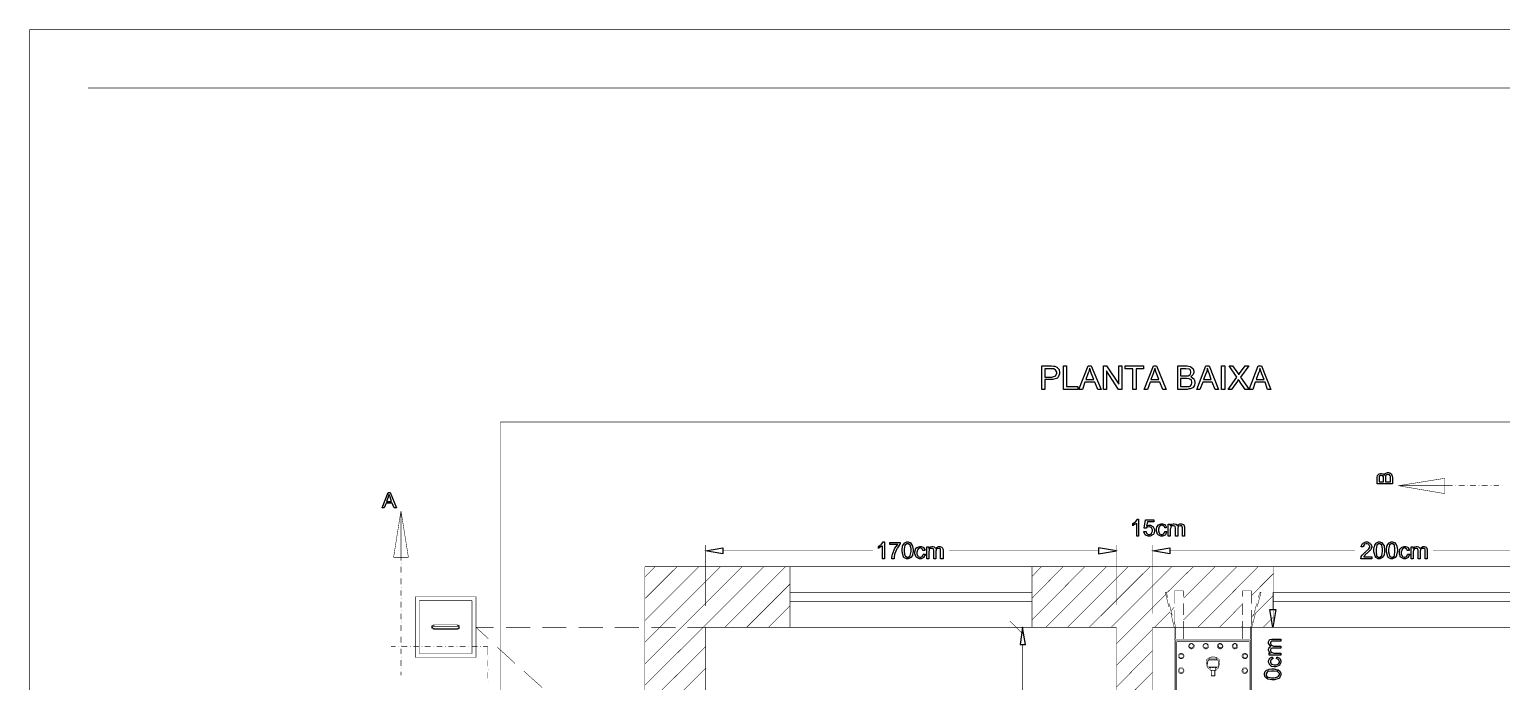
# Model space of a CAD drawing. Extents: x 0 to 210, y 0 to 297.
# Drawn here: x 0 to 126.5, y 240.9 to 296.9 of the extents above; entities that cross this region are included whole.
import ezdxf

# ---------------------------------------------------------------- set-up
doc = ezdxf.new("R2010")
doc.units = 0
doc.header["$MEASUREMENT"] = 0
for name, color, linetype in [('C00-00-00-BLACK', 7, 'Continuous'), ('C00-00-FF', 5, 'Continuous'), ('C00-7E-FF', 150, 'Continuous'), ('CFF-00-00', 1, 'Continuous'), ('CFF-7E-00', 30, 'Continuous')]:
    doc.layers.add(name, color=color, linetype=linetype)

msp = doc.modelspace()

# ---------------------------------------------------------------- linework, layer by layer
at = {"layer": 'C00-00-00-BLACK', "const_width": 0.0423}
msp.add_lwpolyline([(0.0427, -0.3886), (210.36, -0.3886), (210.36, 296.883), (0.0427, 296.883), (0.0427, -0.3886)], close=True, dxfattribs=at)
at = {"layer": 'C00-00-00-BLACK'}
for points in [[(86.9844, 265.984), (86.9844, 268.017), (87.7492, 268.017), (87.8223, 268.017), (87.9891, 267.975), (88.0456, 267.975), (88.1091, 267.975), (88.277, 267.902), (88.2992, 267.891), (88.3087, 267.881), (88.4576, 267.7), (88.4686, 267.678), (88.4784, 267.658), (88.5112, 267.481), (88.5112, 267.422), (88.5112, 267.317), (88.3737, 267.031), (88.3419, 266.999), (88.3197, 266.967), (87.8914, 266.829), (87.7492, 266.829), (87.2409, 266.829), (87.2409, 265.984), (86.9844, 265.984)], [(87.2409, 267.042), (87.7492, 267.042), (87.8445, 267.042), (88.1077, 267.116), (88.1295, 267.126), (88.1503, 267.148), (88.2565, 267.354), (88.2565, 267.422), (88.2565, 267.476), (88.1821, 267.615), (88.1726, 267.637), (88.1613, 267.648), (88.0237, 267.754), (88.0029, 267.764), (87.9394, 267.764), (87.7962, 267.764), (87.7492, 267.764), (87.2409, 267.764), (87.2409, 267.042)], [(88.8517, 265.984), (88.8517, 268.017), (89.1067, 268.017), (89.1067, 266.237), (90.0825, 266.237), (90.0825, 265.984), (88.8517, 265.984)], [(90.1679, 265.984), (90.9712, 268.017), (91.2262, 268.017), (92.075, 265.984), (91.7787, 265.984), (91.525, 266.617), (90.6748, 266.617), (90.4642, 265.984), (90.1679, 265.984)], [(90.7602, 266.829), (91.4396, 266.829), (91.2262, 267.379), (91.2153, 267.422), (91.1091, 267.775), (91.0992, 267.807), (91.0883, 267.775), (90.9807, 267.454), (90.9712, 267.422), (90.7602, 266.829)], [(92.2874, 265.984), (92.2874, 268.017), (92.5407, 268.017), (93.6018, 266.449), (93.6018, 268.017), (93.8555, 268.017), (93.8555, 265.984), (93.5591, 265.984), (92.5407, 267.591), (92.5407, 265.984), (92.2874, 265.984)], [(94.7896, 265.984), (94.7896, 267.764), (94.1518, 267.764), (94.1518, 268.017), (95.7213, 268.017), (95.7213, 267.764), (95.086, 267.764), (95.086, 265.984), (94.7896, 265.984)], [(95.7654, 265.984), (96.5701, 268.017), (96.8237, 268.017), (97.6739, 265.984), (97.3776, 265.984), (97.1229, 266.617), (96.2738, 266.617), (96.0617, 265.984), (95.7654, 265.984)], [(96.3581, 266.829), (97.0386, 266.829), (96.8237, 267.379), (96.8128, 267.422), (96.7066, 267.775), (96.6971, 267.807), (96.6858, 267.775), (96.58, 267.454), (96.5701, 267.422), (96.3581, 266.829)], [(98.6497, 265.984), (98.6497, 268.017), (99.369, 268.017), (99.4639, 268.017), (99.7285, 267.944), (99.7507, 267.933), (99.7712, 267.924), (99.9518, 267.786), (99.9628, 267.764), (99.9726, 267.743), (100.047, 267.567), (100.047, 267.508), (100.047, 267.444), (99.9836, 267.275), (99.9628, 267.252), (99.9518, 267.232), (99.8142, 267.094), (99.7934, 267.083), (99.8142, 267.074), (100.036, 266.894), (100.047, 266.872), (100.068, 266.852), (100.134, 266.645), (100.134, 266.576), (100.134, 266.513), (100.102, 266.343), (100.093, 266.321), (100.08, 266.3), (99.9726, 266.164), (99.9628, 266.153), (99.9409, 266.132), (99.7285, 266.036), (99.7081, 266.025), (99.6336, 266.025), (99.4668, 265.984), (99.4117, 265.984), (98.6497, 265.984)], [(98.9044, 267.168), (99.3278, 267.168), (99.3909, 267.168), (99.5331, 267.168), (99.5811, 267.168), (99.6019, 267.179), (99.7398, 267.286), (99.7507, 267.295), (99.7603, 267.306), (99.7934, 267.426), (99.7934, 267.465), (99.7934, 267.509), (99.7603, 267.626), (99.7507, 267.637), (99.7398, 267.648), (99.6527, 267.721), (99.6237, 267.721), (99.6019, 267.732), (99.3634, 267.764), (99.2851, 267.764), (98.9044, 267.764), (98.9044, 267.168)], [(98.9044, 266.237), (99.4117, 266.237), (99.453, 266.237), (99.5482, 266.237), (99.5811, 266.237), (99.6227, 266.237), (99.7176, 266.28), (99.7507, 266.28), (99.7603, 266.291), (99.8238, 266.397), (99.8347, 266.407), (99.8442, 266.417), (99.8774, 266.537), (99.8774, 266.576), (99.8774, 266.63), (99.8347, 266.748), (99.8347, 266.787), (99.8238, 266.798), (99.7038, 266.872), (99.6654, 266.872), (99.6431, 266.883), (99.4364, 266.915), (99.369, 266.915), (98.9044, 266.915), (98.9044, 266.237)], [(100.303, 265.984), (101.065, 268.017), (101.362, 268.017), (102.169, 265.984), (101.873, 265.984), (101.618, 266.617), (100.812, 266.617), (100.558, 265.984), (100.303, 265.984)], [(100.855, 266.829), (101.534, 266.829), (101.362, 267.379), (101.34, 267.422), (101.202, 267.775), (101.192, 267.807), (101.192, 267.711), (101.118, 267.454), (101.108, 267.422), (100.855, 266.829)], [(102.405, 268.012), (102.701, 268.012), (102.701, 265.981), (102.405, 265.981), (102.405, 268.012)], [(102.975, 265.984), (103.737, 267.042), (103.061, 268.017), (103.357, 268.017), (103.737, 267.508), (103.758, 267.476), (103.896, 267.264), (103.907, 267.252), (103.916, 267.264), (104.023, 267.444), (104.033, 267.465), (104.461, 268.017), (104.757, 268.017), (104.033, 267.042), (104.798, 265.984), (104.461, 265.984), (103.95, 266.703), (103.95, 266.735), (103.875, 266.82), (103.866, 266.829), (103.855, 266.82), (103.78, 266.733), (103.78, 266.703), (103.271, 265.984), (102.975, 265.984)], [(104.798, 265.984), (105.561, 268.017), (105.859, 268.017), (106.664, 265.984), (106.368, 265.984), (106.156, 266.617), (105.307, 266.617), (105.095, 265.984), (104.798, 265.984)], [(105.391, 266.829), (106.072, 266.829), (105.859, 267.379), (105.838, 267.422), (105.73, 267.711), (105.73, 267.807), (105.719, 267.775), (105.613, 267.454), (105.603, 267.422), (105.391, 266.829)], [(117.096, 257.886), (115.781, 257.886), (115.781, 258.352), (115.781, 258.417), (115.813, 258.586), (115.824, 258.607), (115.834, 258.618), (115.943, 258.724), (115.954, 258.734), (115.963, 258.745), (116.083, 258.776), (116.123, 258.776), (116.164, 258.776), (116.282, 258.745), (116.292, 258.734), (116.302, 258.724), (116.377, 258.637), (116.377, 258.607), (116.386, 258.629), (116.493, 258.767), (116.503, 258.776), (116.524, 258.787), (116.667, 258.86), (116.716, 258.86), (116.757, 258.86), (116.852, 258.818), (116.885, 258.818), (116.895, 258.808), (116.982, 258.734), (117.012, 258.734), (117.012, 258.692), (117.055, 258.597), (117.055, 258.564), (117.064, 258.554), (117.096, 258.403), (117.096, 258.352), (117.096, 257.886)], [(116.334, 258.056), (116.334, 258.311), (116.334, 258.353), (116.334, 258.448), (116.334, 258.48), (116.323, 258.491), (116.268, 258.564), (116.25, 258.564), (116.239, 258.575), (116.152, 258.607), (116.123, 258.607), (116.101, 258.607), (116.053, 258.607), (116.038, 258.607), (116.027, 258.597), (115.954, 258.51), (115.954, 258.48), (115.954, 258.48), (115.954, 258.353), (115.954, 258.311), (115.954, 258.056), (116.334, 258.056)], [(116.928, 258.056), (116.928, 258.352), (116.928, 258.385), (116.928, 258.48), (116.928, 258.48), (116.928, 258.502), (116.895, 258.564), (116.885, 258.564), (116.885, 258.586), (116.842, 258.648), (116.842, 258.648), (116.811, 258.648), (116.739, 258.691), (116.716, 258.691), (116.684, 258.691), (116.612, 258.648), (116.589, 258.648), (116.578, 258.638), (116.503, 258.552), (116.503, 258.521), (116.503, 258.521), (116.503, 258.395), (116.503, 258.352), (116.503, 258.056), (116.928, 258.056)], [(30.3237, 255.809), (30.8322, 257.123), (31.0045, 257.123), (31.5543, 255.809), (31.3421, 255.809), (31.1726, 256.232), (30.6627, 256.232), (30.4932, 255.809), (30.3237, 255.809)], [(30.7055, 256.36), (31.1313, 256.36), (31.0045, 256.741), (30.9935, 256.763), (30.9163, 256.937), (30.9163, 256.994), (30.9053, 256.974), (30.8419, 256.763), (30.8322, 256.741), (30.7055, 256.36)]]:
    msp.add_lwpolyline(points, close=True, dxfattribs=at)
at = {"layer": 'C00-00-00-BLACK', "const_width": 0.0423}
for points in [[(40.4604, 263.183), (155.607, 263.183)], [(40.4604, 141.232), (40.4604, 263.183)], [(121.593, 258.352), (117.607, 257.718)], [(121.593, 258.352), (117.607, 257.718)], [(121.593, 257.718), (121.593, 258.352)], [(121.593, 258.352), (121.593, 257.037)], [(118.073, 257.718), (117.607, 257.718)], [(117.607, 257.718), (121.593, 257.037)], [(117.607, 257.718), (121.593, 257.037)], [(121.593, 257.718), (117.607, 257.718)], [(117.607, 257.718), (121.593, 257.718)], [(118.285, 257.718), (118.327, 257.718)], [(118.453, 257.718), (118.496, 257.718)], [(119.049, 257.718), (118.666, 257.718)], [(119.261, 257.718), (119.304, 257.718)], [(119.473, 257.718), (119.514, 257.718)], [(120.023, 257.718), (119.641, 257.718)], [(120.237, 257.718), (120.279, 257.718)], [(120.449, 257.718), (120.492, 257.718)], [(121.041, 257.718), (120.618, 257.718)], [(121.211, 257.718), (121.254, 257.718)], [(121.593, 257.037), (121.593, 257.718)], [(121.593, 257.718), (122.272, 257.718)], [(122.525, 257.718), (122.568, 257.718)], [(122.78, 257.718), (123.29, 257.718)], [(123.503, 257.718), (123.544, 257.718)], [(123.756, 257.718), (124.265, 257.718)], [(124.518, 257.718), (124.564, 257.718)], [(124.774, 257.718), (125.283, 257.718)], [(125.537, 257.718), (125.579, 257.718)], [(125.791, 257.718), (126.258, 257.718)], [(31.3008, 251.57), (31.9346, 255.556)], [(31.9346, 255.556), (31.3008, 251.57)], [(31.9346, 255.13), (31.9346, 255.556)], [(31.9346, 255.556), (32.5727, 251.57)], [(31.9346, 251.57), (31.9346, 255.556)], [(31.9346, 255.556), (31.9346, 251.57)], [(32.5727, 251.57), (31.9346, 255.556)], [(31.9346, 254.918), (31.9774, 254.918)], [(31.9346, 254.707), (31.9774, 254.707)], [(31.9346, 254.114), (31.9346, 254.537)], [(31.9346, 253.945), (31.9774, 253.945)], [(31.9346, 253.733), (31.9774, 253.733)], [(31.9346, 253.137), (31.9346, 253.521)], [(31.9346, 252.925), (31.9774, 252.925)], [(31.9346, 252.757), (31.9774, 252.757)], [(31.9346, 252.164), (31.9346, 252.545)], [(31.9346, 251.952), (31.9774, 251.952)], [(31.3008, 251.57), (31.9346, 251.57)], [(31.3008, 251.57), (32.5727, 251.57)], [(31.9346, 251.57), (32.5727, 251.57)], [(31.9346, 251.272), (31.9346, 251.57)], [(31.9346, 251.018), (31.9774, 251.018)], [(31.9346, 250.256), (31.9346, 250.764)], [(52.8877, 250.764), (143.222, 250.764)], [(52.8877, 229.952), (52.8877, 250.764)], [(52.8877, 249.876), (53.7767, 250.764)], [(52.8877, 248.01), (55.645, 250.764)], [(52.8877, 246.145), (57.5098, 250.764)], [(54.1595, 245.551), (59.3757, 250.764)], [(56.0257, 245.551), (61.2429, 250.764)], [(57.8915, 245.551), (63.1088, 250.764)], [(59.7588, 245.551), (64.9732, 250.764)], [(65.3549, 245.551), (65.3549, 250.764)], [(86.1385, 249.917), (86.9417, 250.764)], [(86.1385, 248.053), (88.8104, 250.764)], [(86.1385, 246.187), (90.6748, 250.764)], [(86.1385, 245.551), (86.1385, 250.764)], [(87.3263, 245.551), (92.5407, 250.764)], [(89.1907, 245.551), (94.4079, 250.764)], [(91.0565, 245.551), (96.2738, 250.764)], [(92.9238, 245.551), (98.1396, 250.764)], [(97.6739, 248.476), (100.004, 250.764)], [(99.1581, 248.053), (101.873, 250.764)], [(99.1581, 246.187), (103.737, 250.764)], [(100.389, 245.551), (105.561, 250.764)], [(106.875, 245.551), (106.875, 250.764)], [(31.9346, 250.002), (31.9774, 250.002)], [(31.9346, 249.238), (31.9346, 249.749)], [(61.6246, 245.551), (65.3549, 249.28)], [(105.011, 248.306), (106.875, 250.172)], [(31.9346, 248.984), (31.9774, 248.984)], [(31.9346, 248.263), (31.9346, 248.729)], [(31.9346, 248.01), (31.9774, 248.01)], [(38.3826, 248.179), (33.1652, 248.179)], [(33.1652, 242.965), (33.1652, 248.179)], [(33.5043, 243.305), (33.5043, 247.84)], [(38.0421, 247.84), (33.5043, 247.84)], [(38.0421, 243.305), (38.0421, 247.84)], [(38.3826, 242.965), (38.3826, 248.179)], [(65.3549, 248.559), (86.1385, 248.559)], [(93.3898, 244.153), (97.6313, 248.392)], [(97.8849, 247.333), (97.5886, 248.559)], [(97.6739, 248.559), (97.5886, 248.559)], [(97.8006, 248.095), (97.6739, 248.559)], [(98.3506, 247.587), (98.3506, 248.688)], [(98.3506, 248.688), (99.1581, 248.688)], [(99.1581, 248.179), (99.1581, 248.688)], [(104.203, 248.179), (104.203, 248.688)], [(104.203, 248.688), (105.011, 248.688)], [(105.011, 247.587), (105.011, 248.688)], [(105.35, 246.779), (106.875, 248.306)], [(105.476, 247.333), (105.815, 248.559)], [(105.561, 248.095), (105.73, 248.559)], [(105.73, 248.559), (105.815, 248.559)], [(106.875, 248.559), (127.659, 248.559)], [(31.9346, 247.245), (31.9346, 247.756)], [(31.9346, 246.991), (31.9774, 246.991)], [(31.9346, 246.229), (31.9346, 246.738)], [(63.4891, 245.551), (65.3549, 247.417)], [(65.3549, 247.756), (86.1385, 247.756)], [(96.6555, 245.551), (98.0115, 246.906)], [(98.1812, 246.568), (97.9276, 247.587)], [(98.3506, 245.551), (98.0542, 246.822)], [(98.0969, 246.991), (98.3506, 247.288)], [(98.3506, 245.933), (98.3506, 247.034)], [(99.1581, 246.61), (99.1581, 247.629)], [(102.253, 245.551), (104.203, 247.544)], [(104.203, 246.61), (104.203, 247.629)], [(105.011, 245.933), (105.011, 247.034)], [(105.011, 245.551), (105.35, 246.822)], [(105.011, 246.441), (105.18, 246.652)], [(105.18, 246.568), (105.434, 247.587)], [(106.875, 247.756), (127.659, 247.756)], [(31.9346, 246.017), (31.9774, 246.017)], [(31.9346, 245.252), (31.9346, 245.763)], [(34.6494, 245.721), (34.5653, 245.679)], [(34.5653, 245.679), (34.5653, 245.551)], [(34.5653, 245.551), (34.5653, 245.467)], [(34.5653, 245.467), (34.6494, 245.424)], [(34.6494, 245.679), (34.6081, 245.551)], [(34.6081, 245.551), (34.6494, 245.467)], [(34.7348, 245.763), (34.6494, 245.721)], [(34.7348, 245.721), (34.6494, 245.679)], [(34.6921, 245.637), (34.6494, 245.551)], [(34.6494, 245.551), (34.6921, 245.51)], [(34.6494, 245.467), (34.7348, 245.424)], [(34.6494, 245.424), (34.7348, 245.383)], [(34.7348, 245.637), (34.6921, 245.637)], [(34.6921, 245.51), (34.7348, 245.467)], [(36.8141, 245.763), (34.7348, 245.763)], [(34.8616, 245.637), (34.7348, 245.721)], [(36.8141, 245.637), (34.7348, 245.637)], [(34.7348, 245.424), (34.8616, 245.467)], [(36.8141, 245.467), (34.7348, 245.467)], [(34.7348, 245.383), (36.8141, 245.383)], [(36.8141, 245.721), (36.6847, 245.637)], [(36.6847, 245.467), (36.8141, 245.424)], [(36.8984, 245.721), (36.8141, 245.763)], [(36.8984, 245.679), (36.8141, 245.721)], [(36.8572, 245.637), (36.8141, 245.637)], [(36.8141, 245.467), (36.8572, 245.51)], [(36.8141, 245.424), (36.8984, 245.467)], [(36.8141, 245.383), (36.8984, 245.424)], [(36.8984, 245.551), (36.8572, 245.637)], [(36.8572, 245.51), (36.8984, 245.551)], [(36.9838, 245.679), (36.8984, 245.721)], [(36.9411, 245.551), (36.8984, 245.679)], [(36.8984, 245.467), (36.9411, 245.551)], [(36.8984, 245.424), (36.9838, 245.467)], [(36.9838, 245.551), (36.9838, 245.679)], [(36.9838, 245.467), (36.9838, 245.551)], [(52.8877, 244.279), (54.1595, 245.551)], [(52.8877, 242.413), (56.0257, 245.551)], [(52.8877, 240.59), (57.8915, 245.551)], [(58.1021, 245.551), (93.3898, 245.551)], [(58.1021, 245.551), (58.1021, 229.741)], [(65.3549, 245.551), (65.3976, 245.551)], [(93.3898, 229.868), (93.3898, 245.551)], [(93.3898, 242.287), (96.4861, 245.383)], [(96.4861, 229.825), (96.4861, 245.551)], [(96.4861, 245.551), (138.006, 245.551)], [(98.4772, 245.551), (98.3506, 246.06)], [(98.3506, 245.551), (98.3506, 235.421)], [(98.4772, 245.551), (98.4772, 244.533)], [(99.1581, 245.551), (99.1581, 246.102)], [(99.1581, 245.551), (99.1581, 244.533)], [(104.119, 245.551), (104.203, 245.679)], [(104.203, 245.551), (104.203, 246.102)], [(104.203, 245.551), (104.203, 244.533)], [(104.925, 245.551), (105.053, 246.06)], [(104.925, 245.551), (104.925, 244.533)], [(105.011, 245.551), (105.011, 235.421)], [(105.986, 245.551), (106.875, 246.441)], [(31.9346, 244.999), (31.9774, 244.999)], [(31.9346, 244.237), (31.9346, 244.745)], [(98.3506, 244.533), (105.011, 244.533)], [(98.4772, 244.449), (98.4772, 235.505)], [(98.4772, 244.449), (104.925, 244.449)], [(98.5629, 235.632), (98.5629, 244.322)], [(98.5629, 244.322), (104.798, 244.322)], [(99.6237, 244.067), (99.5811, 243.94)], [(99.8347, 244.153), (99.6237, 244.067)], [(99.7081, 244.153), (99.6237, 244.067)], [(99.6237, 244.067), (99.6237, 243.856)], [(99.6654, 244.026), (99.6237, 243.94)], [(99.7507, 244.11), (99.6654, 244.026)], [(99.8347, 244.194), (99.7081, 244.153)], [(99.8347, 244.153), (99.7507, 244.11)], [(99.9628, 244.153), (99.8347, 244.194)], [(100.004, 244.067), (99.8347, 244.153)], [(99.9201, 244.11), (99.8347, 244.153)], [(99.9628, 244.026), (99.9201, 244.11)], [(100.047, 244.067), (99.9628, 244.153)], [(100.004, 243.94), (99.9628, 244.026)], [(100.004, 243.856), (100.004, 244.067)], [(100.093, 243.94), (100.047, 244.067)], [(100.855, 244.067), (100.812, 243.94)], [(100.939, 244.153), (100.855, 244.067)], [(101.065, 244.153), (100.896, 244.067)], [(100.981, 244.11), (100.896, 244.026)], [(100.896, 244.067), (100.896, 243.856)], [(100.896, 244.026), (100.896, 243.94)], [(101.065, 244.194), (100.939, 244.153)], [(101.065, 244.153), (100.981, 244.11)], [(101.192, 244.153), (101.065, 244.194)], [(101.151, 244.11), (101.065, 244.153)], [(101.235, 244.067), (101.065, 244.153)], [(101.235, 244.026), (101.151, 244.11)], [(101.278, 244.067), (101.192, 244.153)], [(101.235, 243.856), (101.235, 244.067)], [(101.235, 243.94), (101.235, 244.026)], [(101.319, 243.94), (101.278, 244.067)], [(102.169, 244.153), (102.084, 244.067)], [(102.084, 244.067), (102.084, 243.94)], [(102.296, 244.153), (102.126, 244.067)], [(102.212, 244.153), (102.126, 243.983)], [(102.126, 244.067), (102.126, 243.856)], [(102.296, 244.194), (102.169, 244.153)], [(102.423, 244.067), (102.212, 244.153)], [(102.423, 244.153), (102.296, 244.194)], [(102.508, 244.067), (102.296, 244.153)], [(102.508, 244.067), (102.423, 244.153)], [(102.465, 244.026), (102.423, 244.067)], [(102.508, 243.94), (102.465, 244.026)], [(102.508, 243.856), (102.508, 244.067)], [(102.549, 243.94), (102.508, 244.067)], [(103.357, 244.067), (103.314, 243.94)], [(103.441, 244.153), (103.357, 244.067)], [(103.568, 244.153), (103.4, 244.067)], [(103.484, 244.11), (103.4, 244.026)], [(103.4, 244.067), (103.4, 243.856)], [(103.4, 244.026), (103.4, 243.94)], [(103.568, 244.194), (103.441, 244.153)], [(103.568, 244.153), (103.484, 244.11)], [(103.696, 244.153), (103.568, 244.194)], [(103.653, 244.11), (103.568, 244.153)], [(103.737, 244.067), (103.568, 244.153)], [(103.696, 244.026), (103.653, 244.11)], [(103.78, 244.067), (103.696, 244.153)], [(103.737, 243.94), (103.696, 244.026)], [(103.737, 243.856), (103.737, 244.067)], [(103.823, 243.94), (103.78, 244.067)], [(104.798, 235.632), (104.798, 244.322)], [(104.925, 244.449), (104.925, 235.505)], [(31.4689, 243.897), (31.0885, 243.897)], [(31.7238, 243.897), (31.7665, 243.897)], [(31.9346, 243.983), (31.9774, 243.983)], [(31.9346, 243.264), (31.9346, 243.73)], [(31.9346, 243.006), (31.9774, 243.006)], [(32.4886, 243.897), (31.9774, 243.897)], [(32.7422, 243.897), (32.7849, 243.897)], [(33.5043, 243.897), (32.9958, 243.897)], [(38.3826, 242.965), (33.1652, 242.965)], [(38.0421, 243.305), (33.5043, 243.305)], [(33.7165, 243.897), (33.7578, 243.897)], [(34.4799, 243.897), (33.9728, 243.897)], [(34.7348, 243.897), (34.7762, 243.897)], [(35.4997, 243.897), (34.9884, 243.897)], [(35.7533, 243.897), (35.796, 243.897)], [(36.4726, 243.897), (36.0066, 243.897)], [(36.7288, 243.897), (36.7714, 243.897)], [(37.4908, 243.897), (36.9838, 243.897)], [(37.7458, 243.897), (37.7871, 243.897)], [(38.5106, 243.897), (37.9995, 243.897)], [(38.7643, 243.897), (38.807, 243.897)], [(39.3996, 243.175), (39.3996, 243.897), (38.9763, 243.897)], [(39.3996, 242.965), (39.4409, 242.965)], [(52.8877, 238.726), (58.1021, 243.897)], [(93.3898, 240.422), (96.4861, 243.56)], [(98.7351, 243.218), (98.6924, 243.091)], [(98.6924, 243.091), (98.7351, 242.965)], [(98.8191, 243.305), (98.7351, 243.218)], [(98.7351, 242.965), (98.8191, 242.879)], [(98.946, 243.305), (98.7764, 243.175)], [(98.8617, 243.218), (98.7764, 243.175)], [(98.7764, 243.175), (98.7764, 243.091)], [(98.7764, 243.175), (98.7764, 242.965)], [(98.7764, 243.091), (98.7764, 243.006)], [(98.7764, 243.006), (98.8617, 242.922)], [(98.7764, 242.965), (98.946, 242.879)], [(98.946, 243.348), (98.8191, 243.305)], [(98.8191, 242.879), (98.946, 242.838)], [(98.946, 243.264), (98.8617, 243.218)], [(98.8617, 242.922), (98.946, 242.922)], [(99.0727, 243.305), (98.946, 243.348)], [(99.1154, 243.175), (98.946, 243.305)], [(99.0314, 243.218), (98.946, 243.264)], [(98.946, 242.879), (99.1154, 242.965)], [(98.946, 242.922), (99.0314, 242.922)], [(98.946, 242.838), (99.0727, 242.879)], [(99.1154, 243.175), (99.0314, 243.218)], [(99.0314, 242.922), (99.1154, 243.006)], [(99.1581, 243.218), (99.0727, 243.305)], [(99.0727, 242.879), (99.1581, 242.965)], [(99.1154, 243.091), (99.1154, 243.175)], [(99.1154, 242.965), (99.1154, 243.175)], [(99.1154, 243.006), (99.1154, 243.091)], [(99.2008, 243.091), (99.1581, 243.218)], [(99.1581, 242.965), (99.2008, 243.091)], [(99.5811, 243.94), (99.6237, 243.814)], [(99.6237, 243.94), (99.6654, 243.856)], [(99.6237, 243.856), (99.8347, 243.73)], [(99.6237, 243.814), (99.7081, 243.73)], [(99.6654, 243.856), (99.7507, 243.814)], [(99.7081, 243.73), (99.8347, 243.687)], [(99.7507, 243.814), (99.8347, 243.771)], [(99.8347, 243.73), (100.004, 243.856)], [(99.8347, 243.771), (99.9201, 243.814)], [(99.8347, 243.687), (99.9628, 243.73)], [(99.9201, 243.814), (99.9628, 243.856)], [(99.9628, 243.856), (100.004, 243.94)], [(99.9628, 243.73), (100.047, 243.814)], [(100.047, 243.814), (100.093, 243.94)], [(100.812, 243.94), (100.855, 243.814)], [(100.855, 243.814), (100.939, 243.73)], [(100.896, 243.94), (100.896, 243.856)], [(100.896, 243.856), (100.981, 243.814)], [(100.896, 243.856), (101.065, 243.73)], [(100.939, 243.73), (101.065, 243.687)], [(100.981, 243.814), (101.065, 243.771)], [(101.065, 243.73), (101.235, 243.856)], [(101.065, 243.771), (101.151, 243.814)], [(101.065, 243.687), (101.192, 243.73)], [(101.151, 242.795), (101.108, 242.456)], [(101.151, 243.814), (101.235, 243.856)], [(101.404, 242.965), (101.151, 242.795)], [(101.192, 243.73), (101.278, 243.814)], [(101.235, 243.856), (101.235, 243.94)], [(101.362, 242.838), (101.235, 242.71)], [(101.278, 243.814), (101.319, 243.94)], [(101.404, 242.965), (101.362, 242.838)], [(101.362, 242.838), (102, 242.838)], [(101.362, 242.752), (101.362, 242.838)], [(101.703, 243.006), (101.404, 242.965)], [(101.534, 243.006), (101.404, 242.965)], [(101.534, 243.006), (101.83, 243.006)], [(102, 242.965), (101.703, 243.006)], [(101.957, 242.965), (101.83, 243.006)], [(102, 242.838), (101.957, 242.965)], [(102.212, 242.795), (102, 242.965)], [(102.126, 242.71), (102, 242.838)], [(102, 242.752), (102, 242.838)], [(102.084, 243.94), (102.084, 243.814)], [(102.084, 243.814), (102.169, 243.73)], [(102.126, 243.983), (102.212, 243.814)], [(102.126, 243.856), (102.296, 243.73)], [(102.169, 243.73), (102.296, 243.687)], [(102.212, 243.814), (102.423, 243.814)], [(102.253, 242.456), (102.212, 242.795)], [(102.296, 243.73), (102.508, 243.856)], [(102.296, 243.687), (102.423, 243.73)], [(102.423, 243.814), (102.465, 243.856)], [(102.423, 243.73), (102.508, 243.814)], [(102.465, 243.856), (102.508, 243.94)], [(102.508, 243.814), (102.549, 243.94)], [(103.314, 243.94), (103.357, 243.814)], [(103.357, 243.814), (103.441, 243.73)], [(103.4, 243.94), (103.4, 243.856)], [(103.4, 243.856), (103.484, 243.814)], [(103.4, 243.856), (103.568, 243.73)], [(103.441, 243.73), (103.568, 243.687)], [(103.484, 243.814), (103.568, 243.771)], [(103.568, 243.73), (103.737, 243.856)], [(103.568, 243.771), (103.653, 243.814)], [(103.568, 243.687), (103.696, 243.73)], [(103.653, 243.814), (103.696, 243.856)], [(103.696, 243.856), (103.737, 243.94)], [(103.696, 243.73), (103.78, 243.814)], [(103.78, 243.814), (103.823, 243.94)], [(104.203, 243.218), (104.162, 243.091)], [(104.162, 243.091), (104.203, 242.965)], [(104.289, 243.305), (104.203, 243.218)], [(104.203, 242.965), (104.289, 242.879)], [(104.418, 243.305), (104.246, 243.175)], [(104.289, 243.175), (104.246, 243.091)], [(104.246, 243.175), (104.246, 242.965)], [(104.246, 243.091), (104.289, 243.006)], [(104.246, 242.965), (104.418, 242.879)], [(104.418, 243.348), (104.289, 243.305)], [(104.33, 243.218), (104.289, 243.175)], [(104.289, 243.006), (104.33, 242.922)], [(104.289, 242.879), (104.418, 242.838)], [(104.418, 243.264), (104.33, 243.218)], [(104.33, 242.922), (104.418, 242.922)], [(104.545, 243.305), (104.418, 243.348)], [(104.629, 243.175), (104.418, 243.305)], [(104.502, 243.218), (104.418, 243.264)], [(104.418, 242.879), (104.629, 242.965)], [(104.418, 242.922), (104.502, 242.922)], [(104.418, 242.838), (104.545, 242.879)], [(104.588, 243.175), (104.502, 243.218)], [(104.502, 242.922), (104.588, 243.006)], [(104.629, 243.218), (104.545, 243.305)], [(104.545, 242.879), (104.629, 242.965)], [(104.629, 243.091), (104.588, 243.175)], [(104.588, 243.006), (104.629, 243.091)], [(104.672, 243.091), (104.629, 243.218)], [(104.629, 242.965), (104.629, 243.175)], [(104.629, 242.965), (104.672, 243.091)], [(31.9346, 242.244), (31.9346, 242.752)], [(31.9346, 241.99), (31.9774, 241.99)], [(31.9346, 241.44), (31.9346, 241.737)], [(39.3996, 242.203), (39.3996, 242.71)], [(39.3996, 241.948), (39.4409, 241.948)], [(39.3996, 241.184), (39.3996, 241.694)], [(52.8877, 236.86), (58.1021, 242.033)], [(93.3898, 238.556), (96.4861, 241.694)], [(98.7351, 241.948), (98.6924, 241.821)], [(98.6924, 241.821), (98.7351, 241.694)], [(98.8191, 242.076), (98.7351, 241.948)], [(98.7351, 241.694), (98.8191, 241.61)], [(98.946, 242.033), (98.7764, 241.948)], [(98.8617, 241.99), (98.7764, 241.948)], [(98.7764, 241.948), (98.7764, 241.821)], [(98.7764, 241.948), (98.7764, 241.737)], [(98.7764, 241.821), (98.7764, 241.737)], [(98.7764, 241.737), (98.8617, 241.694)], [(98.7764, 241.737), (98.946, 241.651)], [(98.946, 242.076), (98.8191, 242.076)], [(98.8191, 241.61), (98.946, 241.61)], [(98.946, 242.033), (98.8617, 241.99)], [(98.8617, 241.694), (98.946, 241.651)], [(99.0727, 242.076), (98.946, 242.076)], [(99.0314, 241.99), (98.946, 242.033)], [(99.1154, 241.948), (98.946, 242.033)], [(98.946, 241.651), (99.1154, 241.737)], [(98.946, 241.651), (99.0314, 241.694)], [(98.946, 241.61), (99.0727, 241.61)], [(99.1154, 241.948), (99.0314, 241.99)], [(99.0314, 241.694), (99.1154, 241.737)], [(99.1581, 241.948), (99.0727, 242.076)], [(99.0727, 241.61), (99.1581, 241.694)], [(99.1154, 241.821), (99.1154, 241.948)], [(99.1154, 241.737), (99.1154, 241.948)], [(99.1154, 241.737), (99.1154, 241.821)], [(99.2008, 241.821), (99.1581, 241.948)], [(99.1581, 241.694), (99.2008, 241.821)], [(101.108, 242.456), (101.192, 242.117)], [(101.235, 242.71), (101.192, 242.499)], [(101.192, 242.499), (101.235, 242.287)], [(101.192, 242.117), (101.278, 242.033)], [(101.278, 242.71), (101.235, 242.583)], [(101.235, 242.16), (101.235, 242.583)], [(101.235, 242.16), (102.169, 242.16)], [(101.404, 242.752), (101.278, 242.71)], [(101.278, 242.16), (101.447, 242.033)], [(101.278, 242.033), (101.447, 241.906)], [(101.362, 242.117), (101.362, 242.16)], [(101.362, 242.117), (102.042, 242.117)], [(101.404, 242.752), (102, 242.752)], [(101.577, 242.117), (101.447, 242.076)], [(101.447, 242.076), (101.489, 242.117)], [(101.447, 241.864), (101.447, 242.076)], [(101.447, 241.864), (101.577, 241.864)], [(101.447, 241.864), (101.489, 241.864)], [(101.489, 241.864), (101.914, 241.864)], [(101.534, 241.398), (101.534, 241.864)], [(101.703, 242.076), (101.577, 242.117)], [(101.577, 241.864), (101.703, 241.864)], [(101.577, 241.398), (101.577, 241.864)], [(101.787, 242.117), (101.703, 242.076)], [(101.703, 241.864), (101.787, 241.864)], [(101.914, 242.076), (101.787, 242.117)], [(101.787, 241.864), (101.914, 241.864)], [(101.83, 241.398), (101.83, 241.864)], [(101.873, 241.398), (101.873, 241.864)], [(101.914, 242.033), (102.084, 242.16)], [(101.914, 242.117), (101.914, 242.076)], [(101.914, 242.076), (101.914, 241.864)], [(101.914, 241.906), (102.126, 242.033)], [(101.914, 241.864), (101.957, 241.864)], [(102.126, 242.71), (102, 242.752)], [(102.042, 242.117), (102.042, 242.16)], [(102.169, 242.583), (102.126, 242.71)], [(102.169, 242.499), (102.126, 242.71)], [(102.126, 242.033), (102.169, 242.117)], [(102.169, 242.16), (102.169, 242.583)], [(102.169, 242.287), (102.169, 242.499)], [(102.169, 242.117), (102.253, 242.456)], [(104.203, 241.948), (104.162, 241.821)], [(104.162, 241.821), (104.203, 241.694)], [(104.289, 242.076), (104.203, 241.948)], [(104.203, 241.694), (104.289, 241.61)], [(104.418, 242.033), (104.246, 241.948)], [(104.246, 241.948), (104.246, 241.737)], [(104.289, 241.948), (104.246, 241.821)], [(104.246, 241.821), (104.289, 241.737)], [(104.246, 241.737), (104.418, 241.651)], [(104.418, 242.076), (104.289, 242.076)], [(104.33, 241.99), (104.289, 241.948)], [(104.289, 241.737), (104.33, 241.694)], [(104.289, 241.61), (104.418, 241.61)], [(104.418, 242.033), (104.33, 241.99)], [(104.33, 241.694), (104.418, 241.651)], [(104.545, 242.076), (104.418, 242.076)], [(104.629, 241.948), (104.418, 242.033)], [(104.502, 241.99), (104.418, 242.033)], [(104.418, 241.651), (104.629, 241.737)], [(104.418, 241.651), (104.502, 241.694)], [(104.418, 241.61), (104.545, 241.61)], [(104.588, 241.948), (104.502, 241.99)], [(104.502, 241.694), (104.588, 241.737)], [(104.629, 241.948), (104.545, 242.076)], [(104.545, 241.61), (104.629, 241.694)], [(104.629, 241.821), (104.588, 241.948)], [(104.588, 241.737), (104.629, 241.821)], [(104.672, 241.821), (104.629, 241.948)], [(104.629, 241.737), (104.629, 241.948)], [(104.629, 241.694), (104.672, 241.821)], [(39.3996, 240.929), (39.4409, 240.929)], [(101.873, 241.398), (101.534, 241.398)], [(101.534, 241.398), (101.577, 241.355)], [(101.577, 241.355), (101.83, 241.355)], [(101.83, 241.355), (101.873, 241.398)]]:
    msp.add_lwpolyline(points, dxfattribs=at)
at = {"layer": 'C00-00-FF', "const_width": 0.0423}
for points in [[(85.4576, 245.551), (83.4651, 245.551)], [(85.2883, 245.041), (84.2299, 246.102)], [(105.646, 245.551), (107.045, 245.551)]]:
    msp.add_lwpolyline(points, dxfattribs=at)
at = {"layer": 'C00-7E-FF', "const_width": 0.0423}
for points in [[(59.5863, 252.375), (59.5863, 251.867), (58.1021, 252.122), (59.5863, 252.375)], [(91.8626, 252.375), (91.8626, 251.867), (93.3898, 252.122), (91.8626, 252.375)], [(91.8626, 252.375), (91.8626, 251.867), (93.3898, 252.122), (91.8626, 252.375)], [(97.9703, 252.375), (97.9703, 251.867), (96.4861, 252.122), (97.9703, 252.375)], [(97.9703, 252.375), (97.9703, 251.867), (96.4861, 252.122), (97.9703, 252.375)], [(106.579, 247.075), (107.087, 247.075), (106.834, 245.551), (106.579, 247.075)], [(85.1186, 244.067), (85.5846, 244.067), (85.3309, 245.551), (85.1186, 244.067)]]:
    msp.add_lwpolyline(points, close=True, dxfattribs=at)
for points in [[(58.1021, 247.374), (58.1021, 252.629)], [(59.5863, 252.122), (72.4793, 252.122)], [(91.8626, 252.122), (79.0127, 252.122)], [(91.8626, 252.122), (90.3785, 252.122)], [(93.3898, 247.46), (93.3898, 252.629)], [(93.3898, 247.46), (93.3898, 252.629)], [(96.4861, 246.738), (96.4861, 252.629)], [(96.4861, 246.738), (96.4861, 252.629)], [(97.9703, 252.122), (99.4971, 252.122)], [(97.9703, 252.122), (113.874, 252.122)], [(136.479, 252.122), (120.576, 252.122)], [(106.834, 247.075), (106.834, 248.559)], [(84.9492, 245.551), (84.8653, 245.551)], [(105.73, 245.551), (107.344, 245.551)], [(85.3309, 244.067), (85.3309, 226.984)]]:
    msp.add_lwpolyline(points, dxfattribs=at)
at = {"layer": 'C00-7E-FF'}
for points in [[(59.5863, 252.375), (59.5863, 251.867), (58.1021, 252.122), (59.5863, 252.375)], [(91.8626, 252.375), (91.8626, 251.867), (93.3898, 252.122), (91.8626, 252.375)], [(91.8626, 252.375), (91.8626, 251.867), (93.3898, 252.122), (91.8626, 252.375)], [(97.9703, 252.375), (97.9703, 251.867), (96.4861, 252.122), (97.9703, 252.375)], [(97.9703, 252.375), (97.9703, 251.867), (96.4861, 252.122), (97.9703, 252.375)], [(106.579, 247.075), (107.087, 247.075), (106.834, 245.551), (106.579, 247.075)], [(85.1186, 244.067), (85.5846, 244.067), (85.3309, 245.551), (85.1186, 244.067)]]:
    msp.add_lwpolyline(points, close=True, dxfattribs=at)
at = {"layer": 'CFF-00-00', "const_width": 0.0423}
for points in [[(38.3826, 245.551), (39.4409, 244.576)], [(39.9094, 245.551), (38.3826, 245.551)], [(43.047, 245.551), (40.9677, 245.551)], [(46.1437, 245.551), (44.0669, 245.551)], [(49.2813, 245.551), (47.2048, 245.551)], [(52.3766, 245.551), (50.2998, 245.551)], [(55.517, 245.551), (53.4377, 245.551)], [(58.1021, 245.551), (56.534, 245.551)], [(40.2057, 243.856), (41.7326, 242.456)], [(42.4974, 241.779), (44.0669, 240.38)]]:
    msp.add_lwpolyline(points, dxfattribs=at)
at = {"layer": 'CFF-7E-00', "const_width": 0.0423}
msp.add_lwpolyline([(5.0478, 291.881), (205.357, 291.881)], dxfattribs=at)
at = {"layer": 'CFF-7E-00'}
for points in [[(95.2983, 253.391), (95.1286, 253.391), (95.1286, 254.492), (95.1177, 254.482), (94.9978, 254.408), (94.9593, 254.408), (94.9484, 254.398), (94.7995, 254.292), (94.7896, 254.281), (94.7896, 254.449), (94.8104, 254.46), (95.0214, 254.609), (95.0433, 254.619), (95.0641, 254.641), (95.1699, 254.784), (95.1699, 254.831), (95.2983, 254.831), (95.2983, 253.391)], [(95.7213, 253.775), (95.9347, 253.775), (95.9347, 253.734), (96.0092, 253.617), (96.0205, 253.606), (96.03, 253.596), (96.1499, 253.521), (96.1898, 253.521), (96.2424, 253.521), (96.3895, 253.596), (96.4008, 253.606), (96.4103, 253.628), (96.4861, 253.802), (96.4861, 253.86), (96.4861, 253.924), (96.4103, 254.094), (96.4008, 254.114), (96.3895, 254.125), (96.2395, 254.199), (96.1898, 254.199), (96.1898, 254.199), (96.0617, 254.156), (96.0205, 254.156), (96.0092, 254.146), (95.9446, 254.083), (95.9347, 254.072), (95.7654, 254.072), (95.8935, 254.791), (96.6128, 254.791), (96.6128, 254.622), (96.0617, 254.622), (95.9778, 254.241), (95.9982, 254.263), (96.1718, 254.325), (96.2311, 254.325), (96.3041, 254.325), (96.5055, 254.22), (96.5274, 254.199), (96.5482, 254.178), (96.6555, 253.971), (96.6555, 253.902), (96.6555, 253.818), (96.5909, 253.585), (96.5701, 253.563), (96.5482, 253.532), (96.2794, 253.391), (96.1898, 253.391), (96.1154, 253.391), (95.9143, 253.469), (95.8935, 253.479), (95.8716, 253.501), (95.7322, 253.744), (95.7213, 253.775)], [(97.5473, 253.775), (97.7152, 253.775), (97.7043, 253.744), (97.5981, 253.501), (97.5886, 253.479), (97.5663, 253.469), (97.3596, 253.391), (97.2922, 253.391), (97.2069, 253.391), (96.9726, 253.5), (96.9518, 253.521), (96.9299, 253.542), (96.8237, 253.813), (96.8237, 253.902), (96.8237, 253.977), (96.8555, 254.178), (96.8664, 254.199), (96.876, 254.22), (96.9959, 254.368), (97.0361, 254.368), (97.0566, 254.379), (97.233, 254.452), (97.2922, 254.452), (97.3557, 254.452), (97.536, 254.379), (97.5473, 254.368), (97.5678, 254.358), (97.6739, 254.176), (97.6739, 254.114), (97.5473, 254.114), (97.536, 254.125), (97.4796, 254.241), (97.4619, 254.241), (97.4506, 254.252), (97.3307, 254.325), (97.2922, 254.325), (97.2386, 254.325), (97.0883, 254.22), (97.0788, 254.199), (97.0675, 254.189), (96.9931, 253.974), (96.9931, 253.902), (96.9931, 253.829), (97.0675, 253.628), (97.0788, 253.606), (97.0883, 253.596), (97.2414, 253.521), (97.2922, 253.521), (97.3335, 253.521), (97.4506, 253.596), (97.4619, 253.606), (97.4714, 253.617), (97.5473, 253.737), (97.5473, 253.775)], [(97.8436, 253.391), (97.8436, 254.411), (98.0115, 254.411), (98.0115, 254.283), (98.0211, 254.294), (98.1287, 254.401), (98.1396, 254.411), (98.1495, 254.422), (98.2694, 254.452), (98.3093, 254.452), (98.3615, 254.452), (98.498, 254.422), (98.5202, 254.411), (98.5298, 254.401), (98.6056, 254.313), (98.6056, 254.283), (98.6261, 254.316), (98.8342, 254.452), (98.9044, 254.452), (98.9679, 254.452), (99.1471, 254.379), (99.1581, 254.368), (99.1676, 254.358), (99.242, 254.176), (99.242, 254.114), (99.242, 253.391), (99.0727, 253.391), (99.0727, 254.072), (99.0727, 254.103), (99.041, 254.189), (99.0314, 254.199), (99.0314, 254.22), (98.9983, 254.273), (98.9887, 254.283), (98.9665, 254.283), (98.9044, 254.283), (98.9044, 254.283), (98.8508, 254.283), (98.7019, 254.252), (98.6924, 254.241), (98.6815, 254.231), (98.6497, 254.048), (98.6497, 253.986), (98.6497, 253.391), (98.4772, 253.391), (98.4772, 254.072), (98.4772, 254.114), (98.4359, 254.21), (98.4359, 254.241), (98.425, 254.252), (98.3051, 254.283), (98.2666, 254.283), (98.2349, 254.283), (98.1632, 254.283), (98.1396, 254.283), (98.1287, 254.273), (98.0641, 254.167), (98.0542, 254.156), (98.0542, 254.103), (98.0115, 253.985), (98.0115, 253.945), (98.0115, 253.391), (97.8436, 253.391)], [(73.4565, 251.444), (73.2868, 251.444), (73.2868, 252.545), (73.2758, 252.535), (73.1559, 252.461), (73.1174, 252.461), (73.1061, 252.451), (72.9576, 252.344), (72.9477, 252.332), (72.9477, 252.502), (72.9686, 252.513), (73.1806, 252.662), (73.2028, 252.671), (73.2236, 252.694), (73.3294, 252.837), (73.3294, 252.884), (73.4565, 252.884), (73.4565, 251.444)], [(73.9221, 252.671), (73.9221, 252.841), (74.8136, 252.841), (74.8136, 252.714), (74.7917, 252.694), (74.5808, 252.375), (74.5603, 252.332), (74.5381, 252.291), (74.3574, 251.9), (74.3479, 251.867), (74.337, 251.835), (74.3052, 251.541), (74.3052, 251.444), (74.0914, 251.444), (74.0914, 251.55), (74.1659, 251.825), (74.1786, 251.867), (74.1881, 251.909), (74.326, 252.291), (74.3479, 252.332), (74.3687, 252.366), (74.5793, 252.651), (74.6016, 252.671), (73.9221, 252.671)], [(74.9833, 252.164), (74.9833, 252.259), (75.026, 252.475), (75.026, 252.545), (75.0355, 252.577), (75.172, 252.778), (75.1939, 252.798), (75.2147, 252.809), (75.3897, 252.884), (75.4489, 252.884), (75.5015, 252.884), (75.6211, 252.841), (75.6627, 252.841), (75.6722, 252.832), (75.7784, 252.694), (75.7894, 252.671), (75.7989, 252.662), (75.8638, 252.513), (75.8747, 252.502), (75.8747, 252.502), (75.9174, 252.25), (75.9174, 252.164), (75.9174, 252.058), (75.8747, 251.82), (75.8747, 251.74), (75.8638, 251.719), (75.7259, 251.54), (75.7054, 251.529), (75.6832, 251.52), (75.5068, 251.444), (75.4489, 251.444), (75.3636, 251.444), (75.1307, 251.55), (75.1099, 251.57), (75.088, 251.604), (74.9833, 252.025), (74.9833, 252.164)], [(75.1526, 252.164), (75.1526, 252.049), (75.2256, 251.721), (75.2369, 251.699), (75.2574, 251.678), (75.4006, 251.57), (75.4489, 251.57), (75.5015, 251.57), (75.6405, 251.678), (75.6627, 251.699), (75.6722, 251.721), (75.7481, 252.054), (75.7481, 252.164), (75.7481, 252.282), (75.6722, 252.608), (75.6627, 252.629), (75.6405, 252.64), (75.4959, 252.714), (75.4489, 252.714), (75.3953, 252.714), (75.2574, 252.64), (75.2369, 252.629), (75.2256, 252.608), (75.1526, 252.276), (75.1526, 252.164)], [(76.8064, 251.825), (76.9758, 251.825), (76.9648, 251.794), (76.8269, 251.551), (76.8064, 251.529), (76.7842, 251.52), (76.6092, 251.444), (76.5514, 251.444), (76.466, 251.444), (76.2346, 251.55), (76.2138, 251.57), (76.1919, 251.593), (76.0857, 251.863), (76.0857, 251.952), (76.0857, 252.027), (76.1175, 252.228), (76.1284, 252.248), (76.1379, 252.271), (76.2579, 252.418), (76.2977, 252.418), (76.3185, 252.429), (76.4921, 252.502), (76.5514, 252.502), (76.6149, 252.502), (76.7842, 252.429), (76.8064, 252.418), (76.8269, 252.408), (76.9331, 252.227), (76.9331, 252.164), (76.7637, 252.164), (76.7637, 252.196), (76.7002, 252.291), (76.6794, 252.291), (76.6685, 252.302), (76.5803, 252.375), (76.5514, 252.375), (76.4977, 252.375), (76.3503, 252.271), (76.3404, 252.248), (76.3295, 252.239), (76.255, 252.024), (76.255, 251.952), (76.255, 251.879), (76.3295, 251.678), (76.3404, 251.656), (76.3503, 251.646), (76.5006, 251.57), (76.5514, 251.57), (76.5926, 251.57), (76.7098, 251.646), (76.7211, 251.656), (76.7306, 251.667), (76.7955, 251.805), (76.8064, 251.825)], [(77.1052, 251.444), (77.1052, 252.461), (77.2749, 252.461), (77.2749, 252.332), (77.2749, 252.366), (77.3797, 252.451), (77.4016, 252.461), (77.4114, 252.472), (77.531, 252.502), (77.5712, 252.502), (77.6125, 252.502), (77.7282, 252.472), (77.7392, 252.461), (77.749, 252.451), (77.8563, 252.344), (77.8676, 252.332), (77.888, 252.366), (78.0948, 252.502), (78.1636, 252.502), (78.2271, 252.502), (78.3953, 252.429), (78.4172, 252.418), (78.4271, 252.408), (78.504, 252.227), (78.504, 252.164), (78.504, 251.444), (78.2906, 251.444), (78.2906, 252.122), (78.2906, 252.154), (78.2906, 252.225), (78.2906, 252.248), (78.2906, 252.271), (78.2479, 252.317), (78.2479, 252.332), (78.2161, 252.332), (78.1445, 252.332), (78.1209, 252.332), (78.1209, 252.332), (77.9611, 252.302), (77.9515, 252.291), (77.9406, 252.282), (77.8676, 252.098), (77.8676, 252.036), (77.8676, 251.444), (77.6979, 251.444), (77.6979, 252.122), (77.6979, 252.164), (77.6647, 252.282), (77.6552, 252.291), (77.6552, 252.302), (77.56, 252.332), (77.5286, 252.332), (77.4968, 252.332), (77.4252, 252.332), (77.4016, 252.332), (77.3906, 252.323), (77.3162, 252.236), (77.3162, 252.206), (77.3053, 252.196), (77.2749, 252.046), (77.2749, 251.995), (77.2749, 251.444), (77.1052, 251.444)], [(115.316, 251.613), (115.316, 251.444), (114.383, 251.444), (114.383, 251.476), (114.413, 251.561), (114.424, 251.57), (114.424, 251.624), (114.501, 251.762), (114.512, 251.783), (114.533, 251.794), (114.734, 251.974), (114.766, 251.995), (114.797, 252.027), (115.051, 252.271), (115.062, 252.291), (115.072, 252.302), (115.146, 252.452), (115.146, 252.502), (115.146, 252.502), (115.072, 252.662), (115.062, 252.671), (115.051, 252.683), (114.931, 252.714), (114.893, 252.714), (114.839, 252.714), (114.69, 252.683), (114.68, 252.671), (114.669, 252.651), (114.596, 252.509), (114.596, 252.461), (114.424, 252.461), (114.424, 252.535), (114.531, 252.747), (114.554, 252.757), (114.574, 252.779), (114.813, 252.884), (114.893, 252.884), (114.966, 252.884), (115.167, 252.779), (115.189, 252.757), (115.209, 252.736), (115.316, 252.53), (115.316, 252.461), (115.316, 252.429), (115.284, 252.344), (115.274, 252.332), (115.274, 252.291), (115.199, 252.175), (115.189, 252.164), (115.167, 252.144), (114.924, 251.932), (114.893, 251.909), (114.87, 251.889), (114.723, 251.74), (114.723, 251.74), (114.712, 251.73), (114.639, 251.643), (114.639, 251.613), (115.316, 251.613)], [(115.485, 252.164), (115.485, 252.259), (115.559, 252.524), (115.571, 252.545), (115.571, 252.608), (115.686, 252.778), (115.697, 252.798), (115.718, 252.809), (115.895, 252.884), (115.954, 252.884), (116.006, 252.884), (116.126, 252.841), (116.166, 252.841), (116.175, 252.832), (116.282, 252.694), (116.292, 252.671), (116.302, 252.662), (116.377, 252.542), (116.377, 252.502), (116.386, 252.481), (116.419, 252.244), (116.419, 252.164), (116.419, 252.058), (116.386, 251.772), (116.377, 251.74), (116.366, 251.719), (116.228, 251.54), (116.207, 251.529), (116.196, 251.52), (116.014, 251.444), (115.954, 251.444), (115.878, 251.444), (115.675, 251.55), (115.655, 251.57), (115.632, 251.604), (115.485, 252.025), (115.485, 252.164)], [(115.697, 252.164), (115.697, 252.049), (115.728, 251.721), (115.739, 251.699), (115.759, 251.678), (115.904, 251.57), (115.954, 251.57), (116.006, 251.57), (116.155, 251.678), (116.166, 251.699), (116.175, 251.721), (116.25, 252.054), (116.25, 252.164), (116.25, 252.282), (116.175, 252.608), (116.166, 252.629), (116.155, 252.64), (116.003, 252.714), (115.954, 252.714), (115.91, 252.714), (115.791, 252.64), (115.781, 252.629), (115.759, 252.608), (115.697, 252.276), (115.697, 252.164)], [(116.589, 252.164), (116.589, 252.259), (116.621, 252.524), (116.632, 252.545), (116.641, 252.577), (116.778, 252.778), (116.8, 252.798), (116.809, 252.809), (116.993, 252.884), (117.055, 252.884), (117.107, 252.884), (117.226, 252.841), (117.265, 252.841), (117.275, 252.832), (117.384, 252.694), (117.395, 252.671), (117.405, 252.662), (117.469, 252.513), (117.481, 252.502), (117.481, 252.502), (117.523, 252.25), (117.523, 252.164), (117.523, 252.058), (117.447, 251.772), (117.438, 251.74), (117.438, 251.688), (117.319, 251.54), (117.308, 251.529), (117.286, 251.52), (117.113, 251.444), (117.055, 251.444), (116.969, 251.444), (116.736, 251.55), (116.716, 251.57), (116.694, 251.604), (116.589, 252.025), (116.589, 252.164)], [(116.759, 252.164), (116.759, 252.049), (116.832, 251.721), (116.842, 251.699), (116.852, 251.678), (117.004, 251.57), (117.055, 251.57), (117.107, 251.57), (117.244, 251.678), (117.265, 251.699), (117.275, 251.721), (117.308, 252.054), (117.308, 252.164), (117.308, 252.282), (117.275, 252.608), (117.265, 252.629), (117.244, 252.64), (117.101, 252.714), (117.055, 252.714), (117.001, 252.714), (116.852, 252.64), (116.842, 252.629), (116.832, 252.608), (116.759, 252.276), (116.759, 252.164)], [(118.412, 251.825), (118.582, 251.825), (118.57, 251.794), (118.433, 251.551), (118.412, 251.529), (118.39, 251.52), (118.215, 251.444), (118.157, 251.444), (118.072, 251.444), (117.84, 251.55), (117.82, 251.57), (117.797, 251.593), (117.691, 251.863), (117.691, 251.952), (117.691, 252.027), (117.723, 252.228), (117.734, 252.248), (117.744, 252.271), (117.864, 252.418), (117.904, 252.418), (117.924, 252.429), (118.098, 252.502), (118.157, 252.502), (118.22, 252.502), (118.39, 252.429), (118.412, 252.418), (118.433, 252.408), (118.539, 252.227), (118.539, 252.164), (118.369, 252.164), (118.369, 252.196), (118.306, 252.291), (118.285, 252.291), (118.274, 252.302), (118.186, 252.375), (118.157, 252.375), (118.103, 252.375), (117.956, 252.271), (117.946, 252.248), (117.924, 252.239), (117.861, 252.024), (117.861, 251.952), (117.861, 251.879), (117.924, 251.678), (117.946, 251.656), (117.956, 251.646), (118.106, 251.57), (118.157, 251.57), (118.199, 251.57), (118.305, 251.646), (118.327, 251.656), (118.336, 251.667), (118.401, 251.805), (118.412, 251.825)], [(118.708, 251.444), (118.708, 252.461), (118.88, 252.461), (118.88, 252.332), (118.88, 252.366), (118.985, 252.451), (119.007, 252.461), (119.017, 252.472), (119.137, 252.502), (119.177, 252.502), (119.218, 252.502), (119.334, 252.472), (119.345, 252.461), (119.355, 252.451), (119.462, 252.344), (119.473, 252.332), (119.494, 252.366), (119.701, 252.502), (119.769, 252.502), (119.833, 252.502), (120.001, 252.429), (120.023, 252.418), (120.033, 252.408), (120.066, 252.227), (120.066, 252.164), (120.066, 251.444), (119.896, 251.444), (119.896, 252.122), (119.896, 252.154), (119.896, 252.225), (119.896, 252.248), (119.896, 252.271), (119.853, 252.317), (119.853, 252.332), (119.822, 252.332), (119.75, 252.332), (119.727, 252.332), (119.684, 252.332), (119.567, 252.302), (119.557, 252.291), (119.546, 252.282), (119.473, 252.098), (119.473, 252.036), (119.473, 251.444), (119.304, 251.444), (119.304, 252.122), (119.304, 252.164), (119.271, 252.282), (119.261, 252.291), (119.261, 252.302), (119.166, 252.332), (119.134, 252.332), (119.102, 252.332), (119.031, 252.332), (119.007, 252.332), (118.997, 252.323), (118.922, 252.236), (118.922, 252.206), (118.911, 252.196), (118.88, 252.046), (118.88, 251.995), (118.88, 251.444), (118.708, 251.444)], [(107.513, 243.175), (106.495, 243.175), (106.495, 243.348), (106.621, 243.348), (106.59, 243.348), (106.504, 243.454), (106.495, 243.475), (106.495, 243.475), (106.452, 243.603), (106.452, 243.644), (106.452, 243.687), (106.495, 243.782), (106.495, 243.814), (106.504, 243.824), (106.642, 243.931), (106.664, 243.94), (106.633, 243.962), (106.452, 244.169), (106.452, 244.237), (106.452, 244.301), (106.527, 244.471), (106.537, 244.492), (106.558, 244.503), (106.735, 244.533), (106.794, 244.533), (107.513, 244.533), (107.513, 244.364), (106.878, 244.364), (106.835, 244.364), (106.739, 244.364), (106.707, 244.364), (106.707, 244.364), (106.664, 244.322), (106.664, 244.322), (106.653, 244.312), (106.621, 244.224), (106.621, 244.194), (106.621, 244.153), (106.685, 244.037), (106.707, 244.026), (106.718, 244.016), (106.87, 243.94), (106.921, 243.94), (107.513, 243.94), (107.513, 243.771), (106.837, 243.771), (106.793, 243.771), (106.674, 243.741), (106.664, 243.73), (106.653, 243.73), (106.621, 243.634), (106.621, 243.601), (106.621, 243.57), (106.653, 243.485), (106.664, 243.475), (106.664, 243.454), (106.729, 243.391), (106.751, 243.391), (106.772, 243.381), (106.915, 243.348), (106.963, 243.348), (107.513, 243.348), (107.513, 243.175)], [(107.13, 242.879), (107.173, 243.006), (107.236, 243.006), (107.407, 242.901), (107.429, 242.879), (107.45, 242.859), (107.513, 242.685), (107.513, 242.626), (107.513, 242.542), (107.407, 242.309), (107.386, 242.287), (107.364, 242.266), (107.093, 242.16), (107.003, 242.16), (106.929, 242.16), (106.728, 242.193), (106.707, 242.203), (106.685, 242.214), (106.547, 242.351), (106.537, 242.372), (106.527, 242.394), (106.452, 242.568), (106.452, 242.626), (106.452, 242.689), (106.527, 242.859), (106.537, 242.879), (106.558, 242.901), (106.732, 243.006), (106.791, 243.006), (106.834, 242.838), (106.791, 242.838), (106.674, 242.763), (106.664, 242.752), (106.653, 242.743), (106.621, 242.656), (106.621, 242.626), (106.621, 242.573), (106.685, 242.425), (106.707, 242.413), (106.717, 242.393), (106.932, 242.329), (107.003, 242.329), (107.078, 242.329), (107.28, 242.393), (107.302, 242.413), (107.312, 242.425), (107.386, 242.544), (107.386, 242.583), (107.386, 242.626), (107.353, 242.743), (107.344, 242.752), (107.333, 242.775), (107.151, 242.87), (107.13, 242.879)], [(106.834, 241.056), (106.728, 241.056), (106.431, 241.089), (106.411, 241.099), (106.389, 241.11), (106.208, 241.25), (106.198, 241.271), (106.177, 241.282), (106.114, 241.464), (106.114, 241.525), (106.114, 241.578), (106.145, 241.716), (106.156, 241.737), (106.156, 241.768), (106.261, 241.854), (106.282, 241.864), (106.292, 241.875), (106.473, 241.938), (106.495, 241.948), (106.495, 241.948), (106.748, 241.99), (106.834, 241.99), (106.929, 241.99), (107.192, 241.917), (107.214, 241.906), (107.268, 241.906), (107.418, 241.791), (107.429, 241.779), (107.45, 241.759), (107.513, 241.584), (107.513, 241.525), (107.513, 241.44), (107.407, 241.206), (107.386, 241.184), (107.353, 241.163), (106.963, 241.056), (106.834, 241.056)], [(106.834, 241.226), (106.939, 241.226), (107.246, 241.304), (107.257, 241.314), (107.278, 241.325), (107.386, 241.475), (107.386, 241.525), (107.386, 241.578), (107.278, 241.716), (107.257, 241.737), (107.246, 241.748), (106.936, 241.779), (106.834, 241.779), (106.717, 241.779), (106.378, 241.748), (106.368, 241.737), (106.346, 241.716), (106.241, 241.573), (106.241, 241.525), (106.241, 241.472), (106.314, 241.325), (106.325, 241.314), (106.346, 241.304), (106.711, 241.226), (106.834, 241.226)]]:
    msp.add_lwpolyline(points, close=True, dxfattribs=at)

doc.saveas('drawing.dxf')
